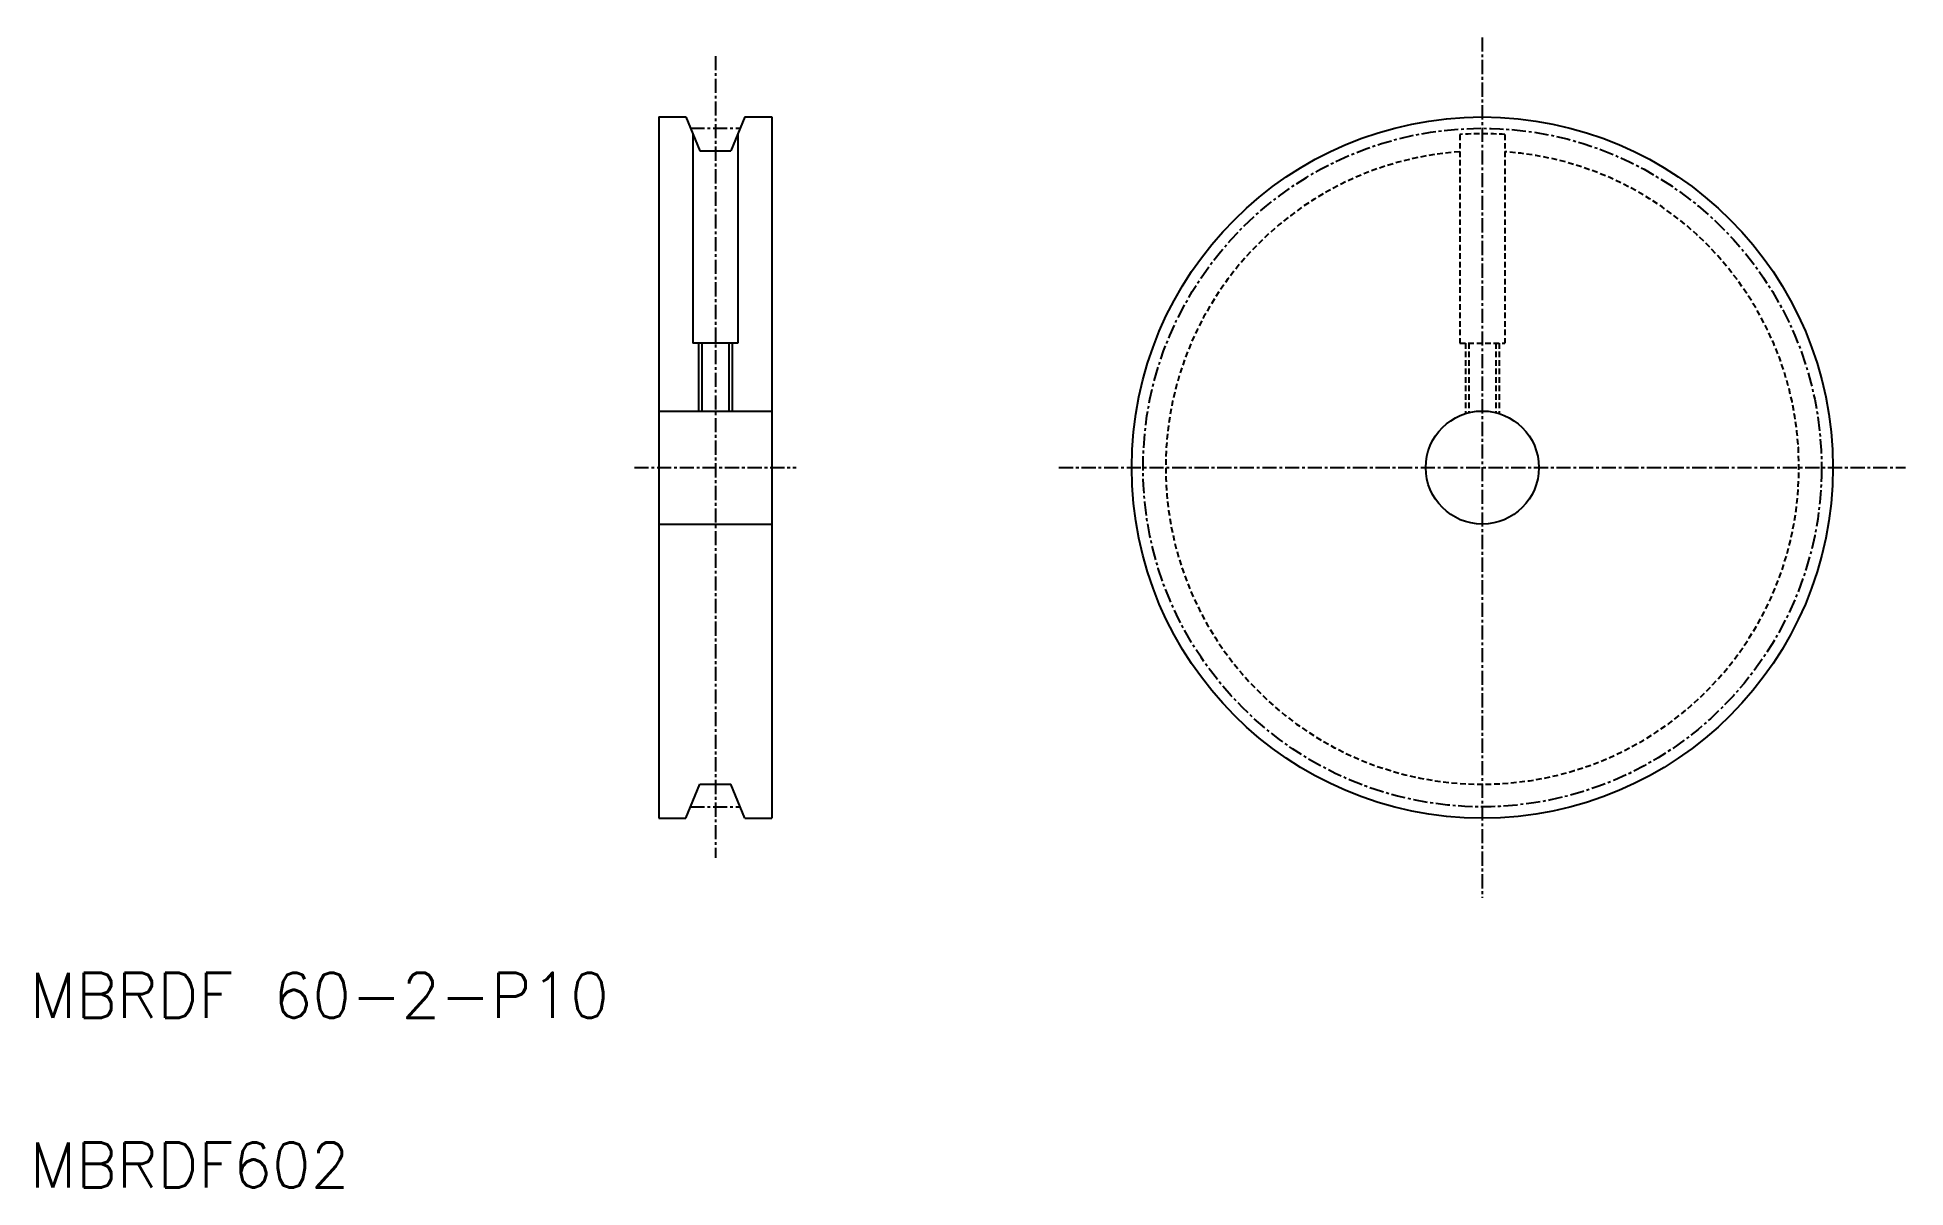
# Model space of a CAD drawing. Extents: x 594 to 759, y -37 to 64.
import ezdxf

# ---------------------------------------------------------------- set-up
doc = ezdxf.new("R2010")
doc.units = 0
doc.linetypes.add('CENTER', pattern=[2, 1.25, -0.25, 0.25, -0.25])
doc.linetypes.add('DASHED', pattern=[0.75, 0.5, -0.25])
doc.layers.get('0').update_dxf_attribs({"linetype": 'CONTINUOUS'})
doc.layers.add('CENTER', color=1, linetype='CENTER')
doc.styles.get("Standard").update_dxf_attribs({"font": 'txt.shx', "bigfont": '@extfont2.shx'})

msp = doc.modelspace()

# ---------------------------------------------------------------- linework, layer by layer
at = {"color": 7, "linetype": 'CONTINUOUS'}
for p, q in [((648.66, 57.18), (648.66, -4.82)), ((648.66, 57.18), (651.04, 57.18)), ((651.04, 57.18), (652.29, 54.18)), ((656.27, 57.18), (655.03, 54.18)), ((656.27, 57.18), (658.66, 57.18)), ((658.66, 57.18), (658.66, -4.82)), ((658.66, 56.68), (658.66, 56.68)), ((658.66, 56.18), (658.66, 56.18)), ((651.66, 55.7), (651.66, 37.18)), ((655.66, 55.7), (655.66, 37.18)), ((652.29, 54.18), (655.03, 54.18)), ((655.66, 37.18), (651.66, 37.18)), ((652.46, 37.18), (652.46, 31.18)), ((654.86, 37.18), (654.86, 31.18)), ((648.66, 31.18), (658.66, 31.18)), ((648.66, 21.18), (658.66, 21.18)), ((651.04, -4.82), (652.29, -1.82)), ((652.29, -1.82), (655.03, -1.82)), ((656.27, -4.82), (655.03, -1.82)), ((648.66, -4.82), (651.04, -4.82)), ((656.27, -4.82), (658.66, -4.82)), ((658.66, -3.82), (658.66, -3.82)), ((658.66, -4.32), (658.66, -4.32))]:
    msp.add_line(p, q, dxfattribs=at)
at = {"color": 3, "linetype": 'DASHED'}
for p, q in [((719.48, 55.63), (719.48, 37.18)), ((723.48, 55.63), (723.48, 37.18)), ((719.48, 37.18), (723.48, 37.18)), ((719.98, 37.18), (719.98, 30.95)), ((720.28, 37.18), (720.28, 31.04)), ((720.28, 37.18), (720.28, 34.93)), ((722.68, 37.18), (722.68, 31.04)), ((722.98, 37.18), (722.98, 30.95))]:
    msp.add_line(p, q, dxfattribs=at)
at = {"color": 3, "linetype": 'CONTINUOUS'}
for p, q in [((652.16, 37.18), (652.16, 31.18)), ((655.16, 37.18), (655.16, 31.18))]:
    msp.add_line(p, q, dxfattribs=at)
at = {"color": 7, "linetype": 'CONTINUOUS'}
for radius in [31, 5]:
    msp.add_circle((721.48, 26.18), radius, dxfattribs=at)
at = {"color": 3, "linetype": 'DASHED'}
for radius, start, end in [(29.52, 86.1148, 93.8852), (28, 94.096, 85.904)]:
    msp.add_arc((721.48, 26.18), radius, start, end, dxfattribs=at)
at = {"layer": 'CENTER', "color": 1, "linetype": 'CENTER'}
for p, q in [((721.48, 64.22), (721.48, -11.86)), ((653.66, 62.56), (653.66, -8.32)), ((651.46, 56.18), (655.86, 56.18)), ((646.51, 26.18), (660.81, 26.18)), ((684.04, 26.18), (758.91, 26.18)), ((651.46, -3.82), (655.86, -3.82))]:
    msp.add_line(p, q, dxfattribs=at)
msp.add_circle((721.48, 26.18), 30, dxfattribs=at)

# ---------------------------------------------------------------- texts
at = {"color": 7, "linetype": 'CONTINUOUS'}
for s, p in [('MBRDF 60-2-P10', (593.02, -22.49)), ('MBRDF602', (593.02, -37.49))]:
    msp.add_text(s, height=4, dxfattribs=at).set_placement(p)

doc.saveas('drawing.dxf')
